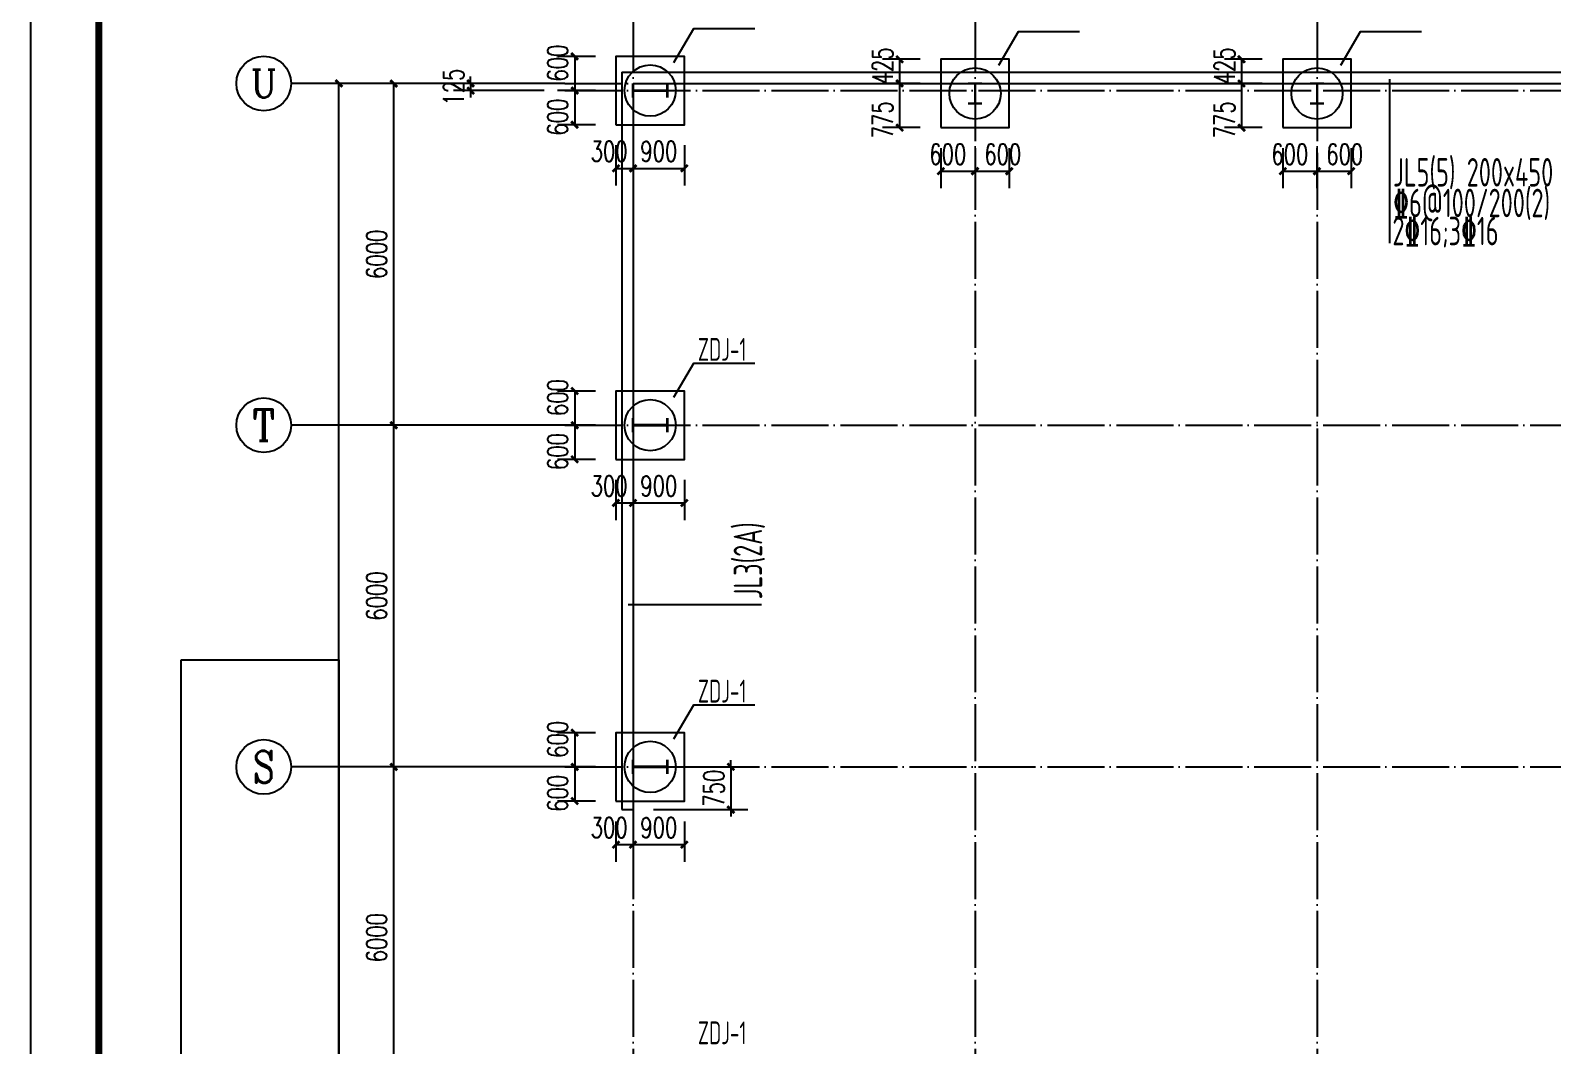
# Model space of a CAD drawing. Extents: x 14207793 to 14719554, y -1675802 to -1228715.
# Drawn here: x 14207793 to 14234499, y -1348108 to -1330283 of the extents above; entities that cross this region are included whole.
import ezdxf
from ezdxf.enums import TextEntityAlignment as Align

# ---------------------------------------------------------------- set-up
doc = ezdxf.new("R2010")
doc.units = 0
doc.header["$LTSCALE"] = 500
doc.header["$MEASUREMENT"] = 0
doc.linetypes.add('DOTE', pattern=[2.42, 2, -0.2, 0.02, -0.2])
doc.layers.get('0').update_dxf_attribs({"linetype": 'CONTINUOUS'})
doc.layers.get('DEFPOINTS').update_dxf_attribs({"color": 140, "linetype": 'CONTINUOUS'})
for name, color, linetype in [('AXIS', 3, 'CONTINUOUS'), ('AXIS_TEXT', 7, 'CONTINUOUS'), ('DOTE', 8, 'DOTE'), ('PUB_TEXT', 6, 'CONTINUOUS'), ('PUB_TITLE', 4, 'CONTINUOUS'), ('WALL', 3, 'CONTINUOUS'), ('X向主梁钢筋', 2, 'CONTINUOUS'), ('梁集中标注', 2, 'CONTINUOUS')]:
    doc.layers.add(name, color=color, linetype=linetype)
doc.styles.add('_TCH_AXIS', font='COMPLEX', dxfattribs={"bigfont": 'GBCBIG'})
doc.styles.add('_TCH_DIM_T3', font='SIMPLEX', dxfattribs={"width": 0.705882, "bigfont": 'GBCBIG'})
doc.styles.add('COMPLEX', font='COMPLEX')
doc.styles.add('TSSD_REIN', font='Tssdeng.shx', dxfattribs={"width": 0.65, "bigfont": 'hztxt.shx'})
doc.dimstyles.new('_TCH_ARCH&&120', dxfattribs={"dimtxt": 357, "dimasz": 120, "dimexe": 300, "dimexo": 360, "dimgap": 120, "dimtad": 1, "dimdec": 0, "dimzin": 0, "dimdsep": 46, "dimtxsty": '_TCH_DIM_T3', "dimblk": 'ARCHTICK', "dimcen": 0.09, "dimclrt": 7, "dimazin": 2, "dimtfac": 1, "dimtdec": 0, "dimtix": 1, "dimtmove": 2, "dimatfit": 3, "dimfxl": 0, "dimtolj": 1, "dimtzin": 0, "dimarcsym": 0})

# ---------------------------------------------------------------- blocks, each defined once
blk = doc.blocks.new('_ArchTick')
at = {"color": 0, "linetype": 'ByBlock', "const_width": 0.4}
blk.add_lwpolyline([(-0.5, -0.5), (0.5, 0.5)], dxfattribs=at)
blk = doc.blocks.new('*D116')
at = {"layer": 'AXIS', "color": 0, "lineweight": -2}
for p, q in [((14216806, -1343215), (14213866, -1343215)), ((14214166, -1349215), (14214166, -1343215)), ((14216806, -1349215), (14213866, -1349215))]:
    blk.add_line(p, q, dxfattribs=at)
at = {"layer": 'DEFPOINTS', "color": 0}
for p in [(14214166, -1343215), (14217166, -1343215), (14217166, -1349215)]:
    blk.add_point(p, dxfattribs=at)
at = {"layer": 'AXIS', "color": 0, "lineweight": -2, "xscale": 120, "yscale": 120, "zscale": 120}
for p, rotation in [((14214166, -1343215), 90), ((14214166, -1349215), 270)]:
    blk.add_blockref('_ArchTick', p, dxfattribs=dict(at, rotation=rotation))
at = {"layer": 'AXIS', "color": 7, "insert": (14213868, -1346215), "char_height": 357, "attachment_point": 5, "rotation": 90, "style": '_TCH_DIM_T3'}
blk.add_mtext('\\A1;6000', dxfattribs=at)
blk = doc.blocks.new('*D117')
at = {"layer": 'AXIS', "color": 0, "lineweight": -2}
for p, q in [((14216806, -1337215), (14213866, -1337215)), ((14214166, -1343215), (14214166, -1337215)), ((14216806, -1343215), (14213866, -1343215))]:
    blk.add_line(p, q, dxfattribs=at)
at = {"layer": 'DEFPOINTS', "color": 0}
for p in [(14214166, -1337215), (14217166, -1337215), (14217166, -1343215)]:
    blk.add_point(p, dxfattribs=at)
at = {"layer": 'AXIS', "color": 0, "lineweight": -2, "xscale": 120, "yscale": 120, "zscale": 120}
for p, rotation in [((14214166, -1337215), 90), ((14214166, -1343215), 270)]:
    blk.add_blockref('_ArchTick', p, dxfattribs=dict(at, rotation=rotation))
at = {"layer": 'AXIS', "color": 7, "insert": (14213868, -1340215), "char_height": 357, "attachment_point": 5, "rotation": 90, "style": '_TCH_DIM_T3'}
blk.add_mtext('\\A1;6000', dxfattribs=at)
blk = doc.blocks.new('*D118')
at = {"layer": 'AXIS', "color": 0, "lineweight": -2}
for p, q in [((14216806, -1331215), (14213866, -1331215)), ((14214166, -1337215), (14214166, -1331215)), ((14216806, -1337215), (14213866, -1337215))]:
    blk.add_line(p, q, dxfattribs=at)
at = {"layer": 'DEFPOINTS', "color": 0}
for p in [(14214166, -1331215), (14217166, -1331215), (14217166, -1337215)]:
    blk.add_point(p, dxfattribs=at)
at = {"layer": 'AXIS', "color": 0, "lineweight": -2, "xscale": 120, "yscale": 120, "zscale": 120}
for p, rotation in [((14214166, -1331215), 90), ((14214166, -1337215), 270)]:
    blk.add_blockref('_ArchTick', p, dxfattribs=dict(at, rotation=rotation))
at = {"layer": 'AXIS', "color": 7, "insert": (14213868, -1334215), "char_height": 357, "attachment_point": 5, "rotation": 90, "style": '_TCH_DIM_T3'}
blk.add_mtext('\\A1;6000', dxfattribs=at)
blk = doc.blocks.new('*D119')
at = {"layer": 'AXIS', "color": 0, "lineweight": -2}
for p, q in [((14216806, -1331215), (14212906, -1331215)), ((14213206, -1441615), (14213206, -1331215)), ((14216806, -1441615), (14212906, -1441615))]:
    blk.add_line(p, q, dxfattribs=at)
at = {"layer": 'DEFPOINTS', "color": 0}
for p in [(14213206, -1331215), (14217166, -1331215), (14217166, -1441615)]:
    blk.add_point(p, dxfattribs=at)
at = {"layer": 'AXIS', "color": 0, "lineweight": -2, "xscale": 120, "yscale": 120, "zscale": 120}
for p, rotation in [((14213206, -1331215), 90), ((14213206, -1441615), 270)]:
    blk.add_blockref('_ArchTick', p, dxfattribs=dict(at, rotation=rotation))
at = {"layer": 'AXIS', "color": 7, "insert": (14212908, -1386415), "char_height": 357, "attachment_point": 5, "rotation": 90, "style": '_TCH_DIM_T3'}
blk.add_mtext('\\A1;110400', dxfattribs=at)
blk = doc.blocks.new('_AXISO')
blk.add_circle((0, 0), 0.5)
at = {"layer": 'AXIS_TEXT', "style": 'COMPLEX', "width": 1.041667}
blk.add_attdef('A', text='', height=0.56, dxfattribs=at).set_placement((-0.25, -0.28), (0.25, -0.28), align=Align.FIT)
blk = doc.blocks.new('A$C26C85C36')
at = {"color": 6, "const_width": 40}
for points in [[(-125, 0), (125, 0)], [(0, 0), (0, -350)], [(-125, -350), (125, -350)]]:
    blk.add_lwpolyline(points, dxfattribs=at)
blk = doc.blocks.new('A$C3FC647B0')
at = {"color": 6, "const_width": 50}
for points in [[(0, 125), (0, -125)], [(0, 0), (600, 0)], [(600, 125), (600, -125)]]:
    blk.add_lwpolyline(points, dxfattribs=at)
blk = doc.blocks.new('*D1470')
at = {"layer": 'AXIS', "color": 0, "lineweight": -2}
for p, q in [((14216806, -1331215), (14215215, -1331215)), ((14215515, -1331215), (14215515, -1331095)), ((14215515, -1331215), (14215515, -1331340)), ((14216806, -1331340), (14215215, -1331340)), ((14215515, -1331340), (14215515, -1331460))]:
    blk.add_line(p, q, dxfattribs=at)
at = {"layer": 'DEFPOINTS', "color": 0}
for p in [(14217166, -1331215), (14215515, -1331340), (14217166, -1331340)]:
    blk.add_point(p, dxfattribs=at)
at = {"layer": 'AXIS', "color": 0, "lineweight": -2, "xscale": 120, "yscale": 120, "zscale": 120}
for p, rotation in [((14215515, -1331215), 270), ((14215515, -1331340), 90)]:
    blk.add_blockref('_ArchTick', p, dxfattribs=dict(at, rotation=rotation))
at = {"layer": 'AXIS', "color": 7, "insert": (14215217, -1331277), "char_height": 357, "attachment_point": 5, "rotation": 90, "style": '_TCH_DIM_T3'}
blk.add_mtext('\\A1;125', dxfattribs=at)
blk = doc.blocks.new('*D1485')
at = {"layer": 'AXIS', "color": 0, "lineweight": -2}
for p, q in [((14217706, -1330740), (14217042, -1330740)), ((14217342, -1330740), (14217342, -1331340)), ((14217706, -1331340), (14217042, -1331340))]:
    blk.add_line(p, q, dxfattribs=at)
at = {"layer": 'DEFPOINTS', "color": 0}
for p in [(14218066, -1330740), (14217342, -1331340), (14218066, -1331340)]:
    blk.add_point(p, dxfattribs=at)
at = {"layer": 'AXIS', "color": 0, "lineweight": -2, "xscale": 120, "yscale": 120, "zscale": 120}
for p, rotation in [((14217342, -1330740), 90), ((14217342, -1331340), 270)]:
    blk.add_blockref('_ArchTick', p, dxfattribs=dict(at, rotation=rotation))
at = {"layer": 'AXIS', "color": 7, "insert": (14217043, -1330856), "char_height": 357, "attachment_point": 5, "rotation": 90, "style": '_TCH_DIM_T3'}
blk.add_mtext('\\A1;600', dxfattribs=at)
blk = doc.blocks.new('*D1486')
at = {"layer": 'AXIS', "color": 0, "lineweight": -2}
for p, q in [((14217706, -1331340), (14217042, -1331340)), ((14217342, -1331340), (14217342, -1331940)), ((14217706, -1331940), (14217042, -1331940))]:
    blk.add_line(p, q, dxfattribs=at)
at = {"layer": 'DEFPOINTS', "color": 0}
for p in [(14218066, -1331340), (14217342, -1331940), (14218066, -1331940)]:
    blk.add_point(p, dxfattribs=at)
at = {"layer": 'AXIS', "color": 0, "lineweight": -2, "xscale": 120, "yscale": 120, "zscale": 120}
for p, rotation in [((14217342, -1331340), 90), ((14217342, -1331940), 270)]:
    blk.add_blockref('_ArchTick', p, dxfattribs=dict(at, rotation=rotation))
at = {"layer": 'AXIS', "color": 7, "insert": (14217043, -1331804), "char_height": 357, "attachment_point": 5, "rotation": 90, "style": '_TCH_DIM_T3'}
blk.add_mtext('\\A1;600', dxfattribs=at)
blk = doc.blocks.new('*D1487')
at = {"layer": 'AXIS', "color": 0, "lineweight": -2}
for p, q in [((14218066, -1332300), (14218066, -1333005)), ((14218366, -1332300), (14218366, -1333005)), ((14218066, -1332705), (14218366, -1332705))]:
    blk.add_line(p, q, dxfattribs=at)
at = {"layer": 'DEFPOINTS', "color": 0}
for p in [(14218066, -1331940), (14218366, -1331940), (14218366, -1332705)]:
    blk.add_point(p, dxfattribs=at)
at = {"layer": 'AXIS', "color": 0, "lineweight": -2, "xscale": 120, "yscale": 120, "zscale": 120, "rotation": 180}
blk.add_blockref('_ArchTick', (14218066, -1332705), dxfattribs=at)
at = {"layer": 'AXIS', "color": 0, "lineweight": -2, "xscale": 120, "yscale": 120, "zscale": 120}
blk.add_blockref('_ArchTick', (14218366, -1332705), dxfattribs=at)
at = {"layer": 'AXIS', "color": 7, "insert": (14217945, -1332406), "char_height": 357, "attachment_point": 5, "style": '_TCH_DIM_T3'}
blk.add_mtext('\\A1;300', dxfattribs=at)
blk = doc.blocks.new('*D1488')
at = {"layer": 'AXIS', "color": 0, "lineweight": -2}
for p, q in [((14218366, -1332300), (14218366, -1333005)), ((14219266, -1332300), (14219266, -1333005)), ((14218366, -1332705), (14219266, -1332705))]:
    blk.add_line(p, q, dxfattribs=at)
at = {"layer": 'DEFPOINTS', "color": 0}
for p in [(14218366, -1331940), (14219266, -1331940), (14219266, -1332705)]:
    blk.add_point(p, dxfattribs=at)
at = {"layer": 'AXIS', "color": 0, "lineweight": -2, "xscale": 120, "yscale": 120, "zscale": 120, "rotation": 180}
blk.add_blockref('_ArchTick', (14218366, -1332705), dxfattribs=at)
at = {"layer": 'AXIS', "color": 0, "lineweight": -2, "xscale": 120, "yscale": 120, "zscale": 120}
blk.add_blockref('_ArchTick', (14219266, -1332705), dxfattribs=at)
at = {"layer": 'AXIS', "color": 7, "insert": (14218816, -1332406), "char_height": 357, "attachment_point": 5, "style": '_TCH_DIM_T3'}
blk.add_mtext('\\A1;900', dxfattribs=at)
blk = doc.blocks.new('*D1489')
at = {"layer": 'AXIS', "color": 0, "lineweight": -2}
for p, q in [((14217706, -1336615), (14217042, -1336615)), ((14217342, -1336615), (14217342, -1337215)), ((14217706, -1337215), (14217042, -1337215))]:
    blk.add_line(p, q, dxfattribs=at)
at = {"layer": 'DEFPOINTS', "color": 0}
for p in [(14218066, -1336615), (14217342, -1337215), (14218066, -1337215)]:
    blk.add_point(p, dxfattribs=at)
at = {"layer": 'AXIS', "color": 0, "lineweight": -2, "xscale": 120, "yscale": 120, "zscale": 120}
for p, rotation in [((14217342, -1336615), 90), ((14217342, -1337215), 270)]:
    blk.add_blockref('_ArchTick', p, dxfattribs=dict(at, rotation=rotation))
at = {"layer": 'AXIS', "color": 7, "insert": (14217043, -1336731), "char_height": 357, "attachment_point": 5, "rotation": 90, "style": '_TCH_DIM_T3'}
blk.add_mtext('\\A1;600', dxfattribs=at)
blk = doc.blocks.new('*D1490')
at = {"layer": 'AXIS', "color": 0, "lineweight": -2}
for p, q in [((14217706, -1337215), (14217042, -1337215)), ((14217342, -1337215), (14217342, -1337815)), ((14217706, -1337815), (14217042, -1337815))]:
    blk.add_line(p, q, dxfattribs=at)
at = {"layer": 'DEFPOINTS', "color": 0}
for p in [(14218066, -1337215), (14217342, -1337815), (14218066, -1337815)]:
    blk.add_point(p, dxfattribs=at)
at = {"layer": 'AXIS', "color": 0, "lineweight": -2, "xscale": 120, "yscale": 120, "zscale": 120}
for p, rotation in [((14217342, -1337215), 90), ((14217342, -1337815), 270)]:
    blk.add_blockref('_ArchTick', p, dxfattribs=dict(at, rotation=rotation))
at = {"layer": 'AXIS', "color": 7, "insert": (14217043, -1337679), "char_height": 357, "attachment_point": 5, "rotation": 90, "style": '_TCH_DIM_T3'}
blk.add_mtext('\\A1;600', dxfattribs=at)
blk = doc.blocks.new('*D1491')
at = {"layer": 'AXIS', "color": 0, "lineweight": -2}
for p, q in [((14218066, -1338175), (14218066, -1338880)), ((14218366, -1338175), (14218366, -1338880)), ((14218066, -1338580), (14218366, -1338580))]:
    blk.add_line(p, q, dxfattribs=at)
at = {"layer": 'DEFPOINTS', "color": 0}
for p in [(14218066, -1337815), (14218366, -1337815), (14218366, -1338580)]:
    blk.add_point(p, dxfattribs=at)
at = {"layer": 'AXIS', "color": 0, "lineweight": -2, "xscale": 120, "yscale": 120, "zscale": 120, "rotation": 180}
blk.add_blockref('_ArchTick', (14218066, -1338580), dxfattribs=at)
at = {"layer": 'AXIS', "color": 0, "lineweight": -2, "xscale": 120, "yscale": 120, "zscale": 120}
blk.add_blockref('_ArchTick', (14218366, -1338580), dxfattribs=at)
at = {"layer": 'AXIS', "color": 7, "insert": (14217945, -1338281), "char_height": 357, "attachment_point": 5, "style": '_TCH_DIM_T3'}
blk.add_mtext('\\A1;300', dxfattribs=at)
blk = doc.blocks.new('*D1492')
at = {"layer": 'AXIS', "color": 0, "lineweight": -2}
for p, q in [((14218366, -1338175), (14218366, -1338880)), ((14219266, -1338175), (14219266, -1338880)), ((14218366, -1338580), (14219266, -1338580))]:
    blk.add_line(p, q, dxfattribs=at)
at = {"layer": 'DEFPOINTS', "color": 0}
for p in [(14218366, -1337815), (14219266, -1337815), (14219266, -1338580)]:
    blk.add_point(p, dxfattribs=at)
at = {"layer": 'AXIS', "color": 0, "lineweight": -2, "xscale": 120, "yscale": 120, "zscale": 120, "rotation": 180}
blk.add_blockref('_ArchTick', (14218366, -1338580), dxfattribs=at)
at = {"layer": 'AXIS', "color": 0, "lineweight": -2, "xscale": 120, "yscale": 120, "zscale": 120}
blk.add_blockref('_ArchTick', (14219266, -1338580), dxfattribs=at)
at = {"layer": 'AXIS', "color": 7, "insert": (14218816, -1338281), "char_height": 357, "attachment_point": 5, "style": '_TCH_DIM_T3'}
blk.add_mtext('\\A1;900', dxfattribs=at)
blk = doc.blocks.new('*D1493')
at = {"layer": 'AXIS', "color": 0, "lineweight": -2}
for p, q in [((14217706, -1342615), (14217042, -1342615)), ((14217342, -1342615), (14217342, -1343215)), ((14217706, -1343215), (14217042, -1343215))]:
    blk.add_line(p, q, dxfattribs=at)
at = {"layer": 'DEFPOINTS', "color": 0}
for p in [(14218066, -1342615), (14217342, -1343215), (14218066, -1343215)]:
    blk.add_point(p, dxfattribs=at)
at = {"layer": 'AXIS', "color": 0, "lineweight": -2, "xscale": 120, "yscale": 120, "zscale": 120}
for p, rotation in [((14217342, -1342615), 90), ((14217342, -1343215), 270)]:
    blk.add_blockref('_ArchTick', p, dxfattribs=dict(at, rotation=rotation))
at = {"layer": 'AXIS', "color": 7, "insert": (14217043, -1342731), "char_height": 357, "attachment_point": 5, "rotation": 90, "style": '_TCH_DIM_T3'}
blk.add_mtext('\\A1;600', dxfattribs=at)
blk = doc.blocks.new('*D1494')
at = {"layer": 'AXIS', "color": 0, "lineweight": -2}
for p, q in [((14217706, -1343215), (14217042, -1343215)), ((14217342, -1343215), (14217342, -1343815)), ((14217706, -1343815), (14217042, -1343815))]:
    blk.add_line(p, q, dxfattribs=at)
at = {"layer": 'DEFPOINTS', "color": 0}
for p in [(14218066, -1343215), (14217342, -1343815), (14218066, -1343815)]:
    blk.add_point(p, dxfattribs=at)
at = {"layer": 'AXIS', "color": 0, "lineweight": -2, "xscale": 120, "yscale": 120, "zscale": 120}
for p, rotation in [((14217342, -1343215), 90), ((14217342, -1343815), 270)]:
    blk.add_blockref('_ArchTick', p, dxfattribs=dict(at, rotation=rotation))
at = {"layer": 'AXIS', "color": 7, "insert": (14217043, -1343679), "char_height": 357, "attachment_point": 5, "rotation": 90, "style": '_TCH_DIM_T3'}
blk.add_mtext('\\A1;600', dxfattribs=at)
blk = doc.blocks.new('*D1495')
at = {"layer": 'AXIS', "color": 0, "lineweight": -2}
for p, q in [((14218066, -1344175), (14218066, -1344880)), ((14218366, -1344175), (14218366, -1344880)), ((14218066, -1344580), (14218366, -1344580))]:
    blk.add_line(p, q, dxfattribs=at)
at = {"layer": 'DEFPOINTS', "color": 0}
for p in [(14218066, -1343815), (14218366, -1343815), (14218366, -1344580)]:
    blk.add_point(p, dxfattribs=at)
at = {"layer": 'AXIS', "color": 0, "lineweight": -2, "xscale": 120, "yscale": 120, "zscale": 120, "rotation": 180}
blk.add_blockref('_ArchTick', (14218066, -1344580), dxfattribs=at)
at = {"layer": 'AXIS', "color": 0, "lineweight": -2, "xscale": 120, "yscale": 120, "zscale": 120}
blk.add_blockref('_ArchTick', (14218366, -1344580), dxfattribs=at)
at = {"layer": 'AXIS', "color": 7, "insert": (14217945, -1344281), "char_height": 357, "attachment_point": 5, "style": '_TCH_DIM_T3'}
blk.add_mtext('\\A1;300', dxfattribs=at)
blk = doc.blocks.new('*D1496')
at = {"layer": 'AXIS', "color": 0, "lineweight": -2}
for p, q in [((14218366, -1344175), (14218366, -1344880)), ((14219266, -1344175), (14219266, -1344880)), ((14218366, -1344580), (14219266, -1344580))]:
    blk.add_line(p, q, dxfattribs=at)
at = {"layer": 'DEFPOINTS', "color": 0}
for p in [(14218366, -1343815), (14219266, -1343815), (14219266, -1344580)]:
    blk.add_point(p, dxfattribs=at)
at = {"layer": 'AXIS', "color": 0, "lineweight": -2, "xscale": 120, "yscale": 120, "zscale": 120, "rotation": 180}
blk.add_blockref('_ArchTick', (14218366, -1344580), dxfattribs=at)
at = {"layer": 'AXIS', "color": 0, "lineweight": -2, "xscale": 120, "yscale": 120, "zscale": 120}
blk.add_blockref('_ArchTick', (14219266, -1344580), dxfattribs=at)
at = {"layer": 'AXIS', "color": 7, "insert": (14218816, -1344281), "char_height": 357, "attachment_point": 5, "style": '_TCH_DIM_T3'}
blk.add_mtext('\\A1;900', dxfattribs=at)
blk = doc.blocks.new('*D1581')
at = {"layer": 'AXIS', "color": 0, "lineweight": -2}
for p, q in [((14223406, -1330790), (14222742, -1330790)), ((14223042, -1330790), (14223042, -1331215)), ((14223406, -1331215), (14222742, -1331215))]:
    blk.add_line(p, q, dxfattribs=at)
at = {"layer": 'DEFPOINTS', "color": 0}
for p in [(14223766, -1330790), (14223042, -1331215), (14223766, -1331215)]:
    blk.add_point(p, dxfattribs=at)
at = {"layer": 'AXIS', "color": 0, "lineweight": -2, "xscale": 120, "yscale": 120, "zscale": 120}
for p, rotation in [((14223042, -1330790), 90), ((14223042, -1331215), 270)]:
    blk.add_blockref('_ArchTick', p, dxfattribs=dict(at, rotation=rotation))
at = {"layer": 'AXIS', "color": 7, "insert": (14222743, -1330906), "char_height": 357, "attachment_point": 5, "rotation": 90, "style": '_TCH_DIM_T3'}
blk.add_mtext('\\A1;425', dxfattribs=at)
blk = doc.blocks.new('*D1582')
at = {"layer": 'AXIS', "color": 0, "lineweight": -2}
for p, q in [((14223406, -1331215), (14222742, -1331215)), ((14223042, -1331215), (14223042, -1331990)), ((14223406, -1331990), (14222742, -1331990))]:
    blk.add_line(p, q, dxfattribs=at)
at = {"layer": 'DEFPOINTS', "color": 0}
for p in [(14223766, -1331215), (14223042, -1331990), (14223766, -1331990)]:
    blk.add_point(p, dxfattribs=at)
at = {"layer": 'AXIS', "color": 0, "lineweight": -2, "xscale": 120, "yscale": 120, "zscale": 120}
for p, rotation in [((14223042, -1331215), 90), ((14223042, -1331990), 270)]:
    blk.add_blockref('_ArchTick', p, dxfattribs=dict(at, rotation=rotation))
at = {"layer": 'AXIS', "color": 7, "insert": (14222743, -1331854), "char_height": 357, "attachment_point": 5, "rotation": 90, "style": '_TCH_DIM_T3'}
blk.add_mtext('\\A1;775', dxfattribs=at)
blk = doc.blocks.new('*D1583')
at = {"layer": 'AXIS', "color": 0, "lineweight": -2}
for p, q in [((14223766, -1332350), (14223766, -1333055)), ((14224366, -1332350), (14224366, -1333055)), ((14223766, -1332755), (14224366, -1332755))]:
    blk.add_line(p, q, dxfattribs=at)
at = {"layer": 'DEFPOINTS', "color": 0}
for p in [(14223766, -1331990), (14224366, -1331990), (14224366, -1332755)]:
    blk.add_point(p, dxfattribs=at)
at = {"layer": 'AXIS', "color": 0, "lineweight": -2, "xscale": 120, "yscale": 120, "zscale": 120, "rotation": 180}
blk.add_blockref('_ArchTick', (14223766, -1332755), dxfattribs=at)
at = {"layer": 'AXIS', "color": 0, "lineweight": -2, "xscale": 120, "yscale": 120, "zscale": 120}
blk.add_blockref('_ArchTick', (14224366, -1332755), dxfattribs=at)
at = {"layer": 'AXIS', "color": 7, "insert": (14223888, -1332456), "char_height": 357, "attachment_point": 5, "style": '_TCH_DIM_T3'}
blk.add_mtext('\\A1;600', dxfattribs=at)
blk = doc.blocks.new('*D1584')
at = {"layer": 'AXIS', "color": 0, "lineweight": -2}
for p, q in [((14224366, -1332350), (14224366, -1333055)), ((14224966, -1332350), (14224966, -1333055)), ((14224366, -1332755), (14224966, -1332755))]:
    blk.add_line(p, q, dxfattribs=at)
at = {"layer": 'DEFPOINTS', "color": 0}
for p in [(14224366, -1331990), (14224966, -1331990), (14224966, -1332755)]:
    blk.add_point(p, dxfattribs=at)
at = {"layer": 'AXIS', "color": 0, "lineweight": -2, "xscale": 120, "yscale": 120, "zscale": 120, "rotation": 180}
blk.add_blockref('_ArchTick', (14224366, -1332755), dxfattribs=at)
at = {"layer": 'AXIS', "color": 0, "lineweight": -2, "xscale": 120, "yscale": 120, "zscale": 120}
blk.add_blockref('_ArchTick', (14224966, -1332755), dxfattribs=at)
at = {"layer": 'AXIS', "color": 7, "insert": (14224852, -1332456), "char_height": 357, "attachment_point": 5, "style": '_TCH_DIM_T3'}
blk.add_mtext('\\A1;600', dxfattribs=at)
blk = doc.blocks.new('*D1585')
at = {"layer": 'AXIS', "color": 0, "lineweight": -2}
for p, q in [((14229406, -1330790), (14228742, -1330790)), ((14229042, -1330790), (14229042, -1331215)), ((14229406, -1331215), (14228742, -1331215))]:
    blk.add_line(p, q, dxfattribs=at)
at = {"layer": 'DEFPOINTS', "color": 0}
for p in [(14229766, -1330790), (14229042, -1331215), (14229766, -1331215)]:
    blk.add_point(p, dxfattribs=at)
at = {"layer": 'AXIS', "color": 0, "lineweight": -2, "xscale": 120, "yscale": 120, "zscale": 120}
for p, rotation in [((14229042, -1330790), 90), ((14229042, -1331215), 270)]:
    blk.add_blockref('_ArchTick', p, dxfattribs=dict(at, rotation=rotation))
at = {"layer": 'AXIS', "color": 7, "insert": (14228743, -1330906), "char_height": 357, "attachment_point": 5, "rotation": 90, "style": '_TCH_DIM_T3'}
blk.add_mtext('\\A1;425', dxfattribs=at)
blk = doc.blocks.new('*D1586')
at = {"layer": 'AXIS', "color": 0, "lineweight": -2}
for p, q in [((14229406, -1331215), (14228742, -1331215)), ((14229042, -1331215), (14229042, -1331990)), ((14229406, -1331990), (14228742, -1331990))]:
    blk.add_line(p, q, dxfattribs=at)
at = {"layer": 'DEFPOINTS', "color": 0}
for p in [(14229766, -1331215), (14229042, -1331990), (14229766, -1331990)]:
    blk.add_point(p, dxfattribs=at)
at = {"layer": 'AXIS', "color": 0, "lineweight": -2, "xscale": 120, "yscale": 120, "zscale": 120}
for p, rotation in [((14229042, -1331215), 90), ((14229042, -1331990), 270)]:
    blk.add_blockref('_ArchTick', p, dxfattribs=dict(at, rotation=rotation))
at = {"layer": 'AXIS', "color": 7, "insert": (14228743, -1331854), "char_height": 357, "attachment_point": 5, "rotation": 90, "style": '_TCH_DIM_T3'}
blk.add_mtext('\\A1;775', dxfattribs=at)
blk = doc.blocks.new('*D1587')
at = {"layer": 'AXIS', "color": 0, "lineweight": -2}
for p, q in [((14229766, -1332350), (14229766, -1333055)), ((14230366, -1332350), (14230366, -1333055)), ((14229766, -1332755), (14230366, -1332755))]:
    blk.add_line(p, q, dxfattribs=at)
at = {"layer": 'DEFPOINTS', "color": 0}
for p in [(14229766, -1331990), (14230366, -1331990), (14230366, -1332755)]:
    blk.add_point(p, dxfattribs=at)
at = {"layer": 'AXIS', "color": 0, "lineweight": -2, "xscale": 120, "yscale": 120, "zscale": 120, "rotation": 180}
blk.add_blockref('_ArchTick', (14229766, -1332755), dxfattribs=at)
at = {"layer": 'AXIS', "color": 0, "lineweight": -2, "xscale": 120, "yscale": 120, "zscale": 120}
blk.add_blockref('_ArchTick', (14230366, -1332755), dxfattribs=at)
at = {"layer": 'AXIS', "color": 7, "insert": (14229888, -1332456), "char_height": 357, "attachment_point": 5, "style": '_TCH_DIM_T3'}
blk.add_mtext('\\A1;600', dxfattribs=at)
blk = doc.blocks.new('*D1588')
at = {"layer": 'AXIS', "color": 0, "lineweight": -2}
for p, q in [((14230366, -1332350), (14230366, -1333055)), ((14230966, -1332350), (14230966, -1333055)), ((14230366, -1332755), (14230966, -1332755))]:
    blk.add_line(p, q, dxfattribs=at)
at = {"layer": 'DEFPOINTS', "color": 0}
for p in [(14230366, -1331990), (14230966, -1331990), (14230966, -1332755)]:
    blk.add_point(p, dxfattribs=at)
at = {"layer": 'AXIS', "color": 0, "lineweight": -2, "xscale": 120, "yscale": 120, "zscale": 120, "rotation": 180}
blk.add_blockref('_ArchTick', (14230366, -1332755), dxfattribs=at)
at = {"layer": 'AXIS', "color": 0, "lineweight": -2, "xscale": 120, "yscale": 120, "zscale": 120}
blk.add_blockref('_ArchTick', (14230966, -1332755), dxfattribs=at)
at = {"layer": 'AXIS', "color": 7, "insert": (14230852, -1332456), "char_height": 357, "attachment_point": 5, "style": '_TCH_DIM_T3'}
blk.add_mtext('\\A1;600', dxfattribs=at)
blk = doc.blocks.new('*D1673')
at = {"layer": 'AXIS', "color": 0, "lineweight": -2}
for p, q in [((14218726, -1343215), (14220382, -1343215)), ((14220082, -1343215), (14220082, -1343095)), ((14220082, -1343215), (14220082, -1343965)), ((14218726, -1343965), (14220382, -1343965)), ((14220082, -1343965), (14220082, -1344085))]:
    blk.add_line(p, q, dxfattribs=at)
at = {"layer": 'DEFPOINTS', "color": 0}
for p in [(14218366, -1343215), (14218366, -1343965), (14220082, -1343965)]:
    blk.add_point(p, dxfattribs=at)
at = {"layer": 'AXIS', "color": 0, "lineweight": -2, "xscale": 120, "yscale": 120, "zscale": 120}
for p, rotation in [((14220082, -1343215), 270), ((14220082, -1343965), 90)]:
    blk.add_blockref('_ArchTick', p, dxfattribs=dict(at, rotation=rotation))
at = {"layer": 'AXIS', "color": 7, "insert": (14219783, -1343590), "char_height": 357, "attachment_point": 5, "rotation": 90, "style": '_TCH_DIM_T3'}
blk.add_mtext('\\A1;750', dxfattribs=at)

msp = doc.modelspace()

# ---------------------------------------------------------------- linework, layer by layer
at = {"color": 11}
for points in [[(14218066.02, -1331939.89), (14219266.02, -1331939.89), (14219266.02, -1330739.89), (14218066.02, -1330739.89)], [(14223766.02, -1331989.89), (14224966.02, -1331989.89), (14224966.02, -1330789.89), (14223766.02, -1330789.89)], [(14229766.02, -1331989.89), (14230966.02, -1331989.89), (14230966.02, -1330789.89), (14229766.02, -1330789.89)], [(14218066.02, -1337814.89), (14219266.02, -1337814.89), (14219266.02, -1336614.89), (14218066.02, -1336614.89)], [(14218066.02, -1343814.89), (14219266.02, -1343814.89), (14219266.02, -1342614.89), (14218066.02, -1342614.89)]]:
    msp.add_lwpolyline(points, close=True, dxfattribs=at)
at = {"color": 6}
msp.add_lwpolyline([(14210435, -1341337.5), (14213206.02, -1341337.5), (14213206.02, -1351030), (14210435, -1351030)], close=True, dxfattribs=at)
at = {"color": 11}
for centre in [(14218666.02, -1331339.89), (14224366.02, -1331389.89), (14230366.02, -1331389.89), (14218666.02, -1337214.89), (14218666.02, -1343214.89)]:
    msp.add_circle(centre, 450, dxfattribs=at)
at = {"layer": 'AXIS'}
for p, q in [((14217166.02, -1331214.89), (14212366.02, -1331214.89)), ((14217166.02, -1337214.89), (14212366.02, -1337214.89)), ((14217166.02, -1343214.89), (14212366.02, -1343214.89))]:
    msp.add_line(p, q, dxfattribs=at)
at = {"layer": 'DOTE'}
for p, q in [((14218366.02, -1330014.89), (14218366.02, -1442814.89)), ((14224366.02, -1330014.89), (14224366.02, -1442814.89)), ((14230366.02, -1330014.89), (14230366.02, -1442814.89)), ((14217166.02, -1331214.89), (14249566.02, -1331214.89)), ((14217166.02, -1331339.89), (14249566.02, -1331339.89)), ((14217166.02, -1337214.89), (14249566.02, -1337214.89)), ((14217166.02, -1343214.89), (14249566.02, -1343214.89))]:
    msp.add_line(p, q, dxfattribs=at)
at = {"layer": 'PUB_TEXT'}
for points in [[(14220499.66, -1330256.72), (14219423.93, -1330256.72), (14219076.43, -1330851.72)], [(14226199.66, -1330306.72), (14225123.93, -1330306.72), (14224776.43, -1330901.72)], [(14232199.66, -1330306.72), (14231123.93, -1330306.72), (14230776.43, -1330901.72)], [(14220499.66, -1336131.72), (14219423.93, -1336131.72), (14219076.43, -1336726.72)], [(14220499.66, -1342131.72), (14219423.93, -1342131.72), (14219076.43, -1342726.72)]]:
    msp.add_lwpolyline(points, dxfattribs=at)
at = {"layer": 'PUB_TITLE'}
msp.add_lwpolyline([(14258192.5, -1463372.5), (14258192.5, -1320692.5), (14207792.5, -1320692.5), (14207792.5, -1463372.5)], close=True, dxfattribs=at)
at = {"layer": 'PUB_TITLE', "const_width": 120}
msp.add_lwpolyline([(14256992.5, -1462172.5), (14256992.5, -1323692.5), (14208992.5, -1323692.5), (14208992.5, -1462172.5)], close=True, dxfattribs=at)
at = {"layer": 'WALL', "linetype": 'ByBlock', "ltscale": 1.5}
for p, q in [((14218166.02, -1331014.89), (14248566.02, -1331014.89)), ((14218166.02, -1331014.89), (14218166.02, -1343964.89)), ((14218366.02, -1331214.89), (14248366.02, -1331214.89)), ((14218366.02, -1331214.89), (14218366.02, -1343964.89)), ((14218166.02, -1343964.89), (14218366.02, -1343964.89))]:
    msp.add_line(p, q, dxfattribs=at)
at = {"layer": 'X向主梁钢筋'}
for p, q in [((14231636.51, -1331139.74), (14231636.51, -1334021.02)), ((14218282.5, -1340361.5), (14220620, -1340361.5))]:
    msp.add_line(p, q, dxfattribs=at)

# ---------------------------------------------------------------- block references
at = {"color": 6}
for name, p in [('A$C3FC647B0', (14218366.02, -1331339.89)), ('A$C26C85C36', (14224366.02, -1331214.89)), ('A$C26C85C36', (14230366.02, -1331214.89)), ('A$C3FC647B0', (14218366.02, -1337214.89)), ('A$C3FC647B0', (14218366.02, -1343214.89))]:
    msp.add_blockref(name, p, dxfattribs=at)
at = {"layer": 'AXIS'}
ref = msp.add_blockref('_AXISO', (14211886.02, -1331214.89), dxfattribs=dict(at, xscale=960, yscale=960, zscale=960))
ref.add_attrib('A', 'U', dxfattribs={"layer": 'AXIS_TEXT', "height": 486.62, "style": '_TCH_AXIS'}).set_placement((14211654.3, -1331458.2), (14212117.75, -1331458.2), align=Align.FIT)
ref = msp.add_blockref('_AXISO', (14211886.02, -1337214.89), dxfattribs=dict(at, xscale=960, yscale=960, zscale=960))
ref.add_attrib('A', 'T', dxfattribs={"layer": 'AXIS_TEXT', "height": 546.83, "style": '_TCH_AXIS'}).set_placement((14211690.73, -1337488.3), (14212081.32, -1337488.3), align=Align.FIT)
ref = msp.add_blockref('_AXISO', (14211886.02, -1343214.89), dxfattribs=dict(at, xscale=960, yscale=960, zscale=960))
ref.add_attrib('A', 'S', dxfattribs={"layer": 'AXIS_TEXT', "height": 559.14, "style": '_TCH_AXIS'}).set_placement((14211699.64, -1343494.46), (14212072.4, -1343494.46), align=Align.FIT)

# ---------------------------------------------------------------- texts
at = {"layer": 'PUB_TEXT', "style": 'TSSD_REIN', "width": 0.65}
for p in [(14219930.01, -1335884.38), (14219930.01, -1341884.38), (14219930.01, -1347884.38)]:
    msp.add_text('ZDJ-1', height=400, dxfattribs=at).set_placement(p, align=Align.MIDDLE)
at = {"layer": '梁集中标注', "style": 'TSSD_REIN', "width": 0.65}
for s, p in [('JL5(5) 200x450', (14231702.02, -1333024.02)), ('%%1326@100/200(2)', (14231703.01, -1333562.61)), ('2%%13216;3%%13216', (14231689.38, -1334056.02))]:
    msp.add_text(s, height=500, dxfattribs=at).set_placement(p)
msp.add_text('JL3(2A)', height=500, rotation=90, dxfattribs=at).set_placement((14220631.41, -1340270.99))

# ---------------------------------------------------------------- dimensions: what is measured, and where the dimension line sits
at = {"layer": 'AXIS'}
for base, p1, p2, picture, middle in [((14217341.51, -1331339.89), (14218066.02, -1330739.89), (14218066.02, -1331339.89), '*D1485', (14217043.01, -1330855.61)), ((14223041.51, -1331214.89), (14223766.02, -1330789.89), (14223766.02, -1331214.89), '*D1581', (14222743.01, -1330905.61)), ((14229041.51, -1331214.89), (14229766.02, -1330789.89), (14229766.02, -1331214.89), '*D1585', (14228743.01, -1330905.61)), ((14217341.51, -1331939.89), (14218066.02, -1331339.89), (14218066.02, -1331939.89), '*D1486', (14217043.01, -1331803.56)), ((14223041.51, -1331989.89), (14223766.02, -1331214.89), (14223766.02, -1331989.89), '*D1582', (14222743.01, -1331853.56)), ((14229041.51, -1331989.89), (14229766.02, -1331214.89), (14229766.02, -1331989.89), '*D1586', (14228743.01, -1331853.56)), ((14217341.51, -1337214.89), (14218066.02, -1336614.89), (14218066.02, -1337214.89), '*D1489', (14217043.01, -1336730.61)), ((14217341.51, -1337814.89), (14218066.02, -1337214.89), (14218066.02, -1337814.89), '*D1490', (14217043.01, -1337678.56)), ((14217341.51, -1343214.89), (14218066.02, -1342614.89), (14218066.02, -1343214.89), '*D1493', (14217043.01, -1342730.61)), ((14217341.51, -1343814.89), (14218066.02, -1343214.89), (14218066.02, -1343814.89), '*D1494', (14217043.01, -1343678.56))]:
    dim = msp.add_linear_dim(base=base, p1=p1, p2=p2, angle=90, dimstyle='_TCH_ARCH&&120', dxfattribs=at)
    dim.commit()
    dim.dimension.update_dxf_attribs({"geometry": picture, "text_midpoint": middle, "dimtype": 160})
for base, p1, p2, picture, middle in [((14215515.23, -1331339.89), (14217166.02, -1331214.89), (14217166.02, -1331339.89), '*D1470', (14215216.73, -1331277.39)), ((14220081.69, -1343964.89), (14218366.02, -1343214.89), (14218366.02, -1343964.89), '*D1673', (14219783.19, -1343589.89))]:
    dim = msp.add_linear_dim(base=base, p1=p1, p2=p2, angle=90, dimstyle='_TCH_ARCH&&120', dxfattribs=at)
    dim.commit()
    dim.dimension.update_dxf_attribs({"geometry": picture, "text_midpoint": middle})
for p1, p2, distance, picture, middle in [((14217166.02, -1441614.89), (14217166.02, -1331214.89), 3960, '*D119', (14212907.52, -1386414.89)), ((14217166.02, -1337214.89), (14217166.02, -1331214.89), 3000, '*D118', (14213867.52, -1334214.89)), ((14217166.02, -1343214.89), (14217166.02, -1337214.89), 3000, '*D117', (14213867.52, -1340214.89)), ((14217166.02, -1349214.89), (14217166.02, -1343214.89), 3000, '*D116', (14213867.52, -1346214.89))]:
    dim = msp.add_aligned_dim(p1=p1, p2=p2, distance=distance, dimstyle='_TCH_ARCH&&120', dxfattribs=at)
    dim.commit()
    dim.dimension.update_dxf_attribs({"geometry": picture, "text_midpoint": middle})
for base, p1, p2, picture, middle in [((14218366.02, -1332704.97), (14218066.02, -1331939.89), (14218366.02, -1331939.89), '*D1487', (14217945.1, -1332406.47)), ((14224366.02, -1332754.97), (14223766.02, -1331989.89), (14224366.02, -1331989.89), '*D1583', (14223887.72, -1332456.47)), ((14224966.02, -1332754.97), (14224366.02, -1331989.89), (14224966.02, -1331989.89), '*D1584', (14224852.29, -1332456.47)), ((14230366.02, -1332754.97), (14229766.02, -1331989.89), (14230366.02, -1331989.89), '*D1587', (14229887.72, -1332456.47)), ((14230966.02, -1332754.97), (14230366.02, -1331989.89), (14230966.02, -1331989.89), '*D1588', (14230852.29, -1332456.47)), ((14218366.02, -1338579.97), (14218066.02, -1337814.89), (14218366.02, -1337814.89), '*D1491', (14217945.1, -1338281.47)), ((14218366.02, -1344579.97), (14218066.02, -1343814.89), (14218366.02, -1343814.89), '*D1495', (14217945.1, -1344281.47))]:
    dim = msp.add_linear_dim(base=base, p1=p1, p2=p2, dimstyle='_TCH_ARCH&&120', dxfattribs=at)
    dim.commit()
    dim.dimension.update_dxf_attribs({"geometry": picture, "text_midpoint": middle, "dimtype": 160})
for base, p1, p2, picture, middle in [((14219266.02, -1332704.97), (14218366.02, -1331939.89), (14219266.02, -1331939.89), '*D1488', (14218816.02, -1332406.47)), ((14219266.02, -1338579.97), (14218366.02, -1337814.89), (14219266.02, -1337814.89), '*D1492', (14218816.02, -1338281.47)), ((14219266.02, -1344579.97), (14218366.02, -1343814.89), (14219266.02, -1343814.89), '*D1496', (14218816.02, -1344281.47))]:
    dim = msp.add_linear_dim(base=base, p1=p1, p2=p2, dimstyle='_TCH_ARCH&&120', dxfattribs=at)
    dim.commit()
    dim.dimension.update_dxf_attribs({"geometry": picture, "text_midpoint": middle})

doc.saveas('drawing.dxf')
